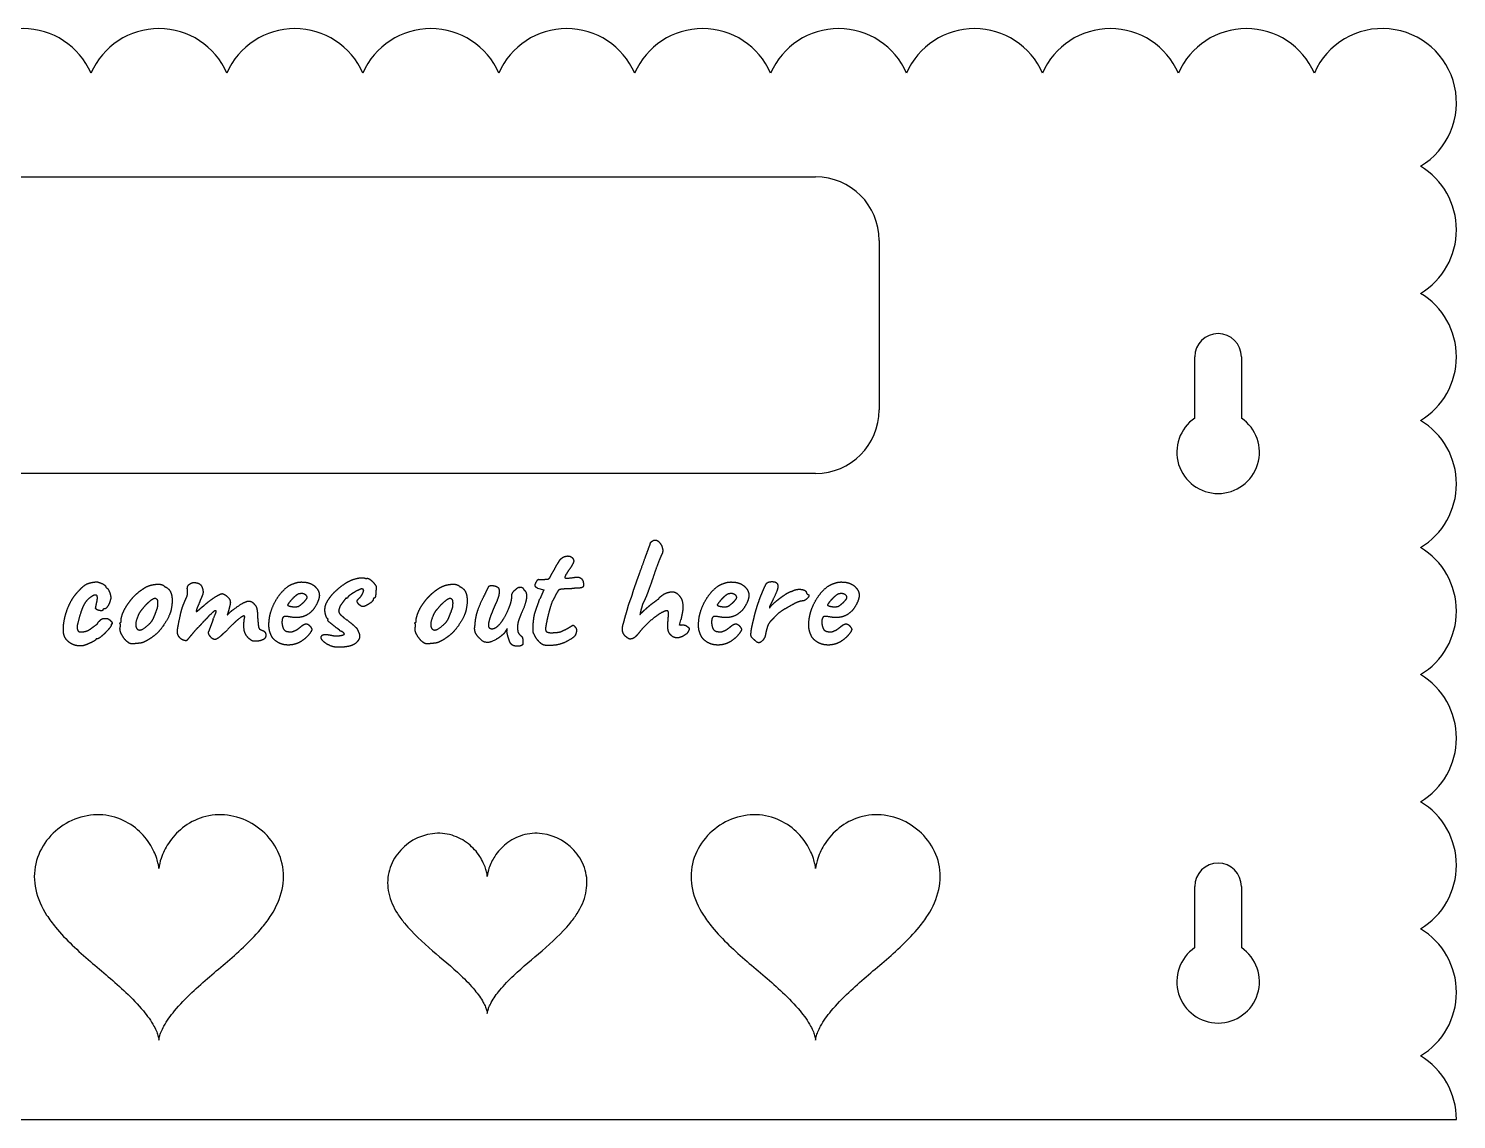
# Model space of a CAD drawing. Header units: millimetres. Extents: x -122 to 122, y 0 to 103.
# Drawn here: x -12.3 to 122.5, y 0 to 103 of the extents above; entities that cross this region are included whole.
import ezdxf

# ---------------------------------------------------------------- set-up
doc = ezdxf.new("R2010")
doc.units = ezdxf.units.MM
doc.layers.add('CUT', color=7, linetype='Continuous')
doc.layers.add('ENGRAVE', color=7, linetype='Continuous')

msp = doc.modelspace()

# ---------------------------------------------------------------- linework, layer by layer
at = {"layer": 'CUT'}
for p, q in [((-62, 89), (62, 89)), ((68, 83), (68, 67)), ((97.8, 66.22), (97.8, 72)), ((102.2, 72), (102.2, 66.22)), ((62, 61), (-62, 61)), ((97.8, 16.22), (97.8, 22)), ((102.2, 22), (102.2, 16.22)), ((-122.5, 0), (122.5, 0))]:
    msp.add_line(p, q, dxfattribs=at)
for centre, radius, start, end in [((-12.83, 96), 7, 23.5565, 156.4435), ((0, 96), 7, 23.5565, 156.4435), ((12.83, 96), 7, 23.5565, 156.4435), ((25.67, 96), 7, 23.5565, 156.4435), ((38.5, 96), 7, 23.5565, 156.4435), ((51.33, 96), 7, 23.5565, 156.4435), ((64.17, 96), 7, 23.5565, 156.4435), ((77, 96), 7, 23.5565, 156.4435), ((89.83, 96), 7, 23.5565, 156.4435), ((102.67, 96), 7, 23.5565, 156.4435), ((115.5, 96), 7, -58.9973, 156.4435), ((62, 83), 6, 0, 90), ((115.5, 84), 7, -58.9973, 58.9973), ((115.5, 72), 7, -58.9973, 58.9973), ((100, 72), 2.2, -360, -180), ((62, 67), 6, -90, 0), ((100, 63), 3.9, 124.34, 415.66), ((115.5, 60), 7, -58.9973, 58.9973), ((115.5, 48), 7, -58.9973, 58.9973), ((115.5, 36), 7, -58.9973, 58.9973), ((115.5, 24), 7, -58.9973, 58.9973), ((100, 22), 2.2, -360, -180), ((115.5, 12), 7, -58.9973, 58.9973), ((100, 13), 3.9, 124.34, 415.66), ((115.5, 0), 7, 0, 58.9973)]:
    msp.add_arc(centre, radius, start, end, dxfattribs=at)
for points, knots in [([(0, 23.68), (0.02, 24.01), (0.1, 24.33), (0.2, 24.64), (0.37, 25.14), (0.6, 25.61), (0.89, 26.05), (1.25, 26.6), (1.7, 27.1), (2.22, 27.52), (2.79, 27.97), (3.45, 28.33), (4.16, 28.53), (4.9, 28.76), (5.7, 28.82), (6.47, 28.72), (8.09, 28.53), (9.61, 27.63), (10.6, 26.33), (11.09, 25.68), (11.45, 24.94), (11.63, 24.14), (11.81, 23.35), (11.81, 22.51), (11.63, 21.72), (11.44, 20.86), (11.07, 20.04), (10.6, 19.3), (10.35, 18.9), (10.07, 18.51), (9.76, 18.15), (8.78, 16.95), (7.63, 15.92), (6.47, 14.92), (5.35, 13.95), (4.2, 13.01), (3.12, 11.99), (2.54, 11.44), (1.98, 10.87), (1.47, 10.25), (1.1, 9.8), (0.75, 9.32), (0.47, 8.81), (0.37, 8.63), (0.28, 8.45), (0.2, 8.26), (0.15, 8.11), (0.1, 7.96), (0.06, 7.84), (0.04, 7.77), (0.02, 7.71), (0.01, 7.59), (0, 7.55), (0, 7.5), (0, 7.5), (0, 7.5), (0, 7.55), (-0.01, 7.59), (-0.02, 7.71), (-0.04, 7.77), (-0.06, 7.84), (-0.1, 7.96), (-0.15, 8.11), (-0.2, 8.26), (-0.28, 8.45), (-0.37, 8.63), (-0.47, 8.81), (-0.75, 9.32), (-1.1, 9.8), (-1.47, 10.25), (-1.98, 10.87), (-2.54, 11.44), (-3.12, 11.99), (-4.2, 13.01), (-5.35, 13.95), (-6.47, 14.92), (-7.63, 15.92), (-8.78, 16.95), (-9.76, 18.15), (-10.07, 18.51), (-10.35, 18.9), (-10.6, 19.3), (-11.07, 20.04), (-11.44, 20.86), (-11.63, 21.72), (-11.81, 22.51), (-11.81, 23.35), (-11.63, 24.14), (-11.45, 24.94), (-11.09, 25.68), (-10.6, 26.33), (-9.61, 27.63), (-8.09, 28.53), (-6.47, 28.72), (-5.7, 28.82), (-4.9, 28.76), (-4.16, 28.53), (-3.45, 28.32), (-2.79, 27.97), (-2.22, 27.52), (-1.7, 27.1), (-1.25, 26.61), (-0.89, 26.05), (-0.73, 25.8), (-0.59, 25.56), (-0.47, 25.3), (-0.37, 25.09), (-0.28, 24.89), (-0.2, 24.64), (-0.15, 24.46), (-0.1, 24.25), (-0.06, 24.12), (-0.04, 24.04), (-0.02, 23.99), (-0.01, 23.79), (0, 23.72), (0, 23.64), (0, 23.68)], [0, 0, 0, 0, 0.98897, 0.98897, 0.98897, 2.5552, 2.5552, 2.5552, 4.544823, 4.544823, 4.544823, 6.745189, 6.745189, 6.745189, 9.072454, 9.072454, 9.072454, 13.970614, 13.970614, 13.970614, 16.40096, 16.40096, 16.40096, 18.843111, 18.843111, 18.843111, 21.476707, 21.476707, 21.476707, 22.906529, 22.906529, 22.906529, 27.524793, 27.524793, 27.524793, 31.964991, 31.964991, 31.964991, 34.369344, 34.369344, 34.369344, 36.126234, 36.126234, 36.126234, 36.740854, 36.740854, 36.740854, 37.177933, 37.177933, 37.177933, 37.439019, 37.439019, 37.439019, 37.525832, 37.525832, 37.525832, 37.612644, 37.612644, 37.612644, 37.873731, 37.873731, 37.873731, 38.310809, 38.310809, 38.310809, 38.925429, 38.925429, 38.925429, 40.682319, 40.682319, 40.682319, 43.086673, 43.086673, 43.086673, 47.52687, 47.52687, 47.52687, 52.145134, 52.145134, 52.145134, 53.574957, 53.574957, 53.574957, 56.208553, 56.208553, 56.208553, 58.650704, 58.650704, 58.650704, 61.081049, 61.081049, 61.081049, 65.979209, 65.979209, 65.979209, 68.306474, 68.306474, 68.306474, 70.50684, 70.50684, 70.50684, 72.496464, 72.496464, 72.496464, 73.349584, 73.349584, 73.349584, 74.062693, 74.062693, 74.062693, 74.601514, 74.601514, 74.601514, 74.937465, 74.937465, 74.937465, 75.051663, 75.051663, 75.051663, 75.051663]), ([(62, 23.68), (62.02, 24.01), (62.1, 24.33), (62.2, 24.64), (62.37, 25.14), (62.6, 25.61), (62.89, 26.05), (63.25, 26.6), (63.7, 27.1), (64.22, 27.52), (64.79, 27.97), (65.45, 28.33), (66.16, 28.53), (66.9, 28.76), (67.7, 28.82), (68.47, 28.72), (70.09, 28.53), (71.61, 27.63), (72.6, 26.33), (73.09, 25.68), (73.45, 24.94), (73.63, 24.14), (73.81, 23.35), (73.81, 22.51), (73.63, 21.72), (73.44, 20.86), (73.07, 20.04), (72.6, 19.3), (72.35, 18.9), (72.07, 18.51), (71.76, 18.15), (70.78, 16.95), (69.63, 15.92), (68.47, 14.92), (67.35, 13.95), (66.2, 13.01), (65.12, 11.99), (64.54, 11.44), (63.98, 10.87), (63.47, 10.25), (63.1, 9.8), (62.75, 9.32), (62.47, 8.81), (62.37, 8.63), (62.28, 8.45), (62.2, 8.26), (62.15, 8.11), (62.1, 7.96), (62.06, 7.84), (62.04, 7.77), (62.02, 7.71), (62.01, 7.59), (62, 7.55), (62, 7.5), (62, 7.5), (62, 7.5), (62, 7.55), (61.99, 7.59), (61.98, 7.71), (61.96, 7.77), (61.94, 7.84), (61.9, 7.96), (61.85, 8.11), (61.8, 8.26), (61.72, 8.45), (61.63, 8.63), (61.53, 8.81), (61.25, 9.32), (60.9, 9.8), (60.53, 10.25), (60.02, 10.87), (59.46, 11.44), (58.88, 11.99), (57.8, 13.01), (56.65, 13.95), (55.53, 14.92), (54.37, 15.92), (53.22, 16.95), (52.24, 18.15), (51.93, 18.51), (51.65, 18.9), (51.4, 19.3), (50.93, 20.04), (50.56, 20.86), (50.37, 21.72), (50.19, 22.51), (50.19, 23.35), (50.37, 24.14), (50.55, 24.94), (50.91, 25.68), (51.4, 26.33), (52.39, 27.63), (53.91, 28.53), (55.53, 28.72), (56.3, 28.82), (57.1, 28.76), (57.84, 28.53), (58.55, 28.32), (59.21, 27.97), (59.78, 27.52), (60.3, 27.1), (60.75, 26.61), (61.11, 26.05), (61.27, 25.8), (61.41, 25.56), (61.53, 25.3), (61.63, 25.09), (61.72, 24.89), (61.8, 24.64), (61.85, 24.46), (61.9, 24.25), (61.94, 24.12), (61.96, 24.04), (61.98, 23.99), (61.99, 23.79), (62, 23.72), (62, 23.64), (62, 23.68)], [0, 0, 0, 0, 0.98897, 0.98897, 0.98897, 2.5552, 2.5552, 2.5552, 4.544823, 4.544823, 4.544823, 6.745189, 6.745189, 6.745189, 9.072454, 9.072454, 9.072454, 13.970614, 13.970614, 13.970614, 16.40096, 16.40096, 16.40096, 18.843111, 18.843111, 18.843111, 21.476707, 21.476707, 21.476707, 22.906529, 22.906529, 22.906529, 27.524793, 27.524793, 27.524793, 31.964991, 31.964991, 31.964991, 34.369344, 34.369344, 34.369344, 36.126234, 36.126234, 36.126234, 36.740854, 36.740854, 36.740854, 37.177933, 37.177933, 37.177933, 37.439019, 37.439019, 37.439019, 37.525832, 37.525832, 37.525832, 37.612644, 37.612644, 37.612644, 37.873731, 37.873731, 37.873731, 38.310809, 38.310809, 38.310809, 38.925429, 38.925429, 38.925429, 40.682319, 40.682319, 40.682319, 43.086673, 43.086673, 43.086673, 47.52687, 47.52687, 47.52687, 52.145134, 52.145134, 52.145134, 53.574957, 53.574957, 53.574957, 56.208553, 56.208553, 56.208553, 58.650704, 58.650704, 58.650704, 61.081049, 61.081049, 61.081049, 65.979209, 65.979209, 65.979209, 68.306474, 68.306474, 68.306474, 70.50684, 70.50684, 70.50684, 72.496464, 72.496464, 72.496464, 73.349584, 73.349584, 73.349584, 74.062693, 74.062693, 74.062693, 74.601514, 74.601514, 74.601514, 74.937465, 74.937465, 74.937465, 75.051663, 75.051663, 75.051663, 75.051663]), ([(31, 22.94), (31.01, 23.2), (31.08, 23.46), (31.16, 23.71), (31.3, 24.11), (31.48, 24.49), (31.71, 24.84), (32, 25.28), (32.36, 25.68), (32.78, 26.01), (33.24, 26.38), (33.76, 26.66), (34.33, 26.83), (34.92, 27.01), (35.56, 27.06), (36.17, 26.98), (37.47, 26.82), (38.69, 26.11), (39.48, 25.06), (39.88, 24.55), (40.16, 23.95), (40.3, 23.31), (40.45, 22.68), (40.44, 22.01), (40.3, 21.37), (40.16, 20.68), (39.86, 20.03), (39.48, 19.44), (39.28, 19.12), (39.05, 18.81), (38.81, 18.52), (38.03, 17.56), (37.1, 16.74), (36.17, 15.93), (35.28, 15.16), (34.36, 14.41), (33.5, 13.6), (33.03, 13.16), (32.58, 12.7), (32.18, 12.2), (31.88, 11.84), (31.6, 11.45), (31.38, 11.05), (31.3, 10.91), (31.23, 10.76), (31.16, 10.6), (31.12, 10.49), (31.08, 10.37), (31.05, 10.27), (31.03, 10.22), (31.01, 10.17), (31.01, 10.07), (31, 10.04), (31, 10), (31, 10), (31, 10), (31, 10.04), (30.99, 10.07), (30.99, 10.17), (30.97, 10.22), (30.95, 10.27), (30.92, 10.37), (30.88, 10.49), (30.84, 10.6), (30.77, 10.76), (30.7, 10.91), (30.62, 11.05), (30.4, 11.45), (30.12, 11.84), (29.82, 12.2), (29.42, 12.7), (28.97, 13.16), (28.5, 13.6), (27.64, 14.41), (26.72, 15.16), (25.83, 15.93), (24.9, 16.74), (23.97, 17.56), (23.19, 18.52), (22.95, 18.81), (22.72, 19.12), (22.52, 19.44), (22.14, 20.03), (21.84, 20.68), (21.7, 21.37), (21.56, 22.01), (21.55, 22.68), (21.7, 23.31), (21.84, 23.95), (22.12, 24.55), (22.52, 25.06), (23.31, 26.11), (24.53, 26.82), (25.83, 26.98), (26.44, 27.06), (27.08, 27.01), (27.67, 26.83), (28.24, 26.66), (28.76, 26.38), (29.22, 26.01), (29.64, 25.68), (30, 25.28), (30.29, 24.84), (30.41, 24.64), (30.53, 24.45), (30.62, 24.24), (30.71, 24.07), (30.78, 23.91), (30.84, 23.71), (30.88, 23.57), (30.92, 23.4), (30.95, 23.3), (30.97, 23.23), (30.99, 23.19), (30.99, 23.03), (31, 22.98), (31, 22.91), (31, 22.94)], [0, 0, 0, 0, 0.791176, 0.791176, 0.791176, 2.04416, 2.04416, 2.04416, 3.635859, 3.635859, 3.635859, 5.396151, 5.396151, 5.396151, 7.257963, 7.257963, 7.257963, 11.176492, 11.176492, 11.176492, 13.120768, 13.120768, 13.120768, 15.074488, 15.074488, 15.074488, 17.181365, 17.181365, 17.181365, 18.325223, 18.325223, 18.325223, 22.019835, 22.019835, 22.019835, 25.571993, 25.571993, 25.571993, 27.495476, 27.495476, 27.495476, 28.900987, 28.900987, 28.900987, 29.392683, 29.392683, 29.392683, 29.742346, 29.742346, 29.742346, 29.951215, 29.951215, 29.951215, 30.020665, 30.020665, 30.020665, 30.090116, 30.090116, 30.090116, 30.298985, 30.298985, 30.298985, 30.648647, 30.648647, 30.648647, 31.140344, 31.140344, 31.140344, 32.545855, 32.545855, 32.545855, 34.469338, 34.469338, 34.469338, 38.021496, 38.021496, 38.021496, 41.716107, 41.716107, 41.716107, 42.859965, 42.859965, 42.859965, 44.966842, 44.966842, 44.966842, 46.920563, 46.920563, 46.920563, 48.864839, 48.864839, 48.864839, 52.783368, 52.783368, 52.783368, 54.64518, 54.64518, 54.64518, 56.405472, 56.405472, 56.405472, 57.997171, 57.997171, 57.997171, 58.679667, 58.679667, 58.679667, 59.250155, 59.250155, 59.250155, 59.681211, 59.681211, 59.681211, 59.949972, 59.949972, 59.949972, 60.041331, 60.041331, 60.041331, 60.041331])]:
    msp.add_open_spline(points, degree=3, knots=knots, dxfattribs=at)
at = {"layer": 'ENGRAVE'}
for p, q in [((-4.94, 50.18), (-5.02, 50.25)), ((34.27, 50.22), (34.03, 50.21)), ((35.75, 50.16), (36.35, 50)), ((36.35, 50), (35.95, 49.13)), ((3.82, 48.78), (3.98, 49.19)), ((5.11, 47.21), (4.69, 46.04)), ((15.95, 47.28), (15.95, 47.21)), ((49.15, 46.67), (49.28, 47.18)), ((49.27, 46.67), (49.15, 46.67)), ((4.91, 45.54), (5.06, 45.41))]:
    msp.add_line(p, q, dxfattribs=at)
for points in [[(46.04, 53.4), (46.21, 53.85), (46.28, 54.05)], [(46.28, 54.05), (46.36, 54.24), (46.39, 54.36)], [(46.39, 54.36), (46.39, 54.48), (46.56, 54.6)], [(46.56, 54.6), (46.73, 54.71), (46.87, 54.71)], [(46.87, 54.71), (47.08, 54.69), (47.27, 54.46)], [(47.27, 54.46), (47.47, 54.23), (47.54, 53.91)], [(37.66, 52.5), (37.73, 52.61), (37.82, 52.76)], [(37.82, 52.76), (37.91, 52.91), (38.05, 53.01)], [(38.05, 53.01), (38.18, 53.13), (38.49, 53.19)], [(38.49, 53.19), (38.8, 53.24), (39.02, 53.04)], [(39.02, 53.04), (39.14, 52.89), (39.16, 52.76)], [(39.16, 52.76), (39.17, 52.62), (39.04, 52.41)], [(45.55, 52.05), (45.88, 52.95), (46.04, 53.4)], [(47.44, 53.28), (47.2, 52.74), (46.96, 52.08)], [(47.54, 53.91), (47.62, 53.58), (47.44, 53.28)], [(36.88, 51.12), (36.94, 51.17), (36.97, 51.27)], [(36.97, 51.27), (37.04, 51.44), (37.1, 51.53)], [(37.1, 51.53), (37.16, 51.62), (37.27, 51.8)], [(37.27, 51.8), (37.37, 51.99), (37.44, 52.13)], [(37.44, 52.13), (37.51, 52.26), (37.66, 52.5)], [(38.47, 51.5), (38.23, 51.17), (38.38, 51.12)], [(38.76, 51.96), (38.6, 51.75), (38.47, 51.5)], [(39.04, 52.41), (38.92, 52.16), (38.76, 51.96)], [(45.14, 50.91), (45.31, 51.36), (45.55, 52.05)], [(46.96, 52.08), (46.73, 51.41), (46.51, 50.75)], [(-7.93, 49.5), (-7.63, 49.86), (-7.33, 50.16)], [(-7.33, 50.16), (-7.03, 50.46), (-6.79, 50.57)], [(-6.79, 50.57), (-6.58, 50.66), (-6.27, 50.71)], [(-6.27, 50.71), (-5.96, 50.76), (-5.84, 50.76)], [(-5.84, 50.76), (-5.6, 50.7), (-5.31, 50.57)], [(-5.31, 50.57), (-5.02, 50.43), (-5.02, 50.25)], [(-4.94, 50.18), (-4.85, 50.18), (-4.74, 49.96)], [(-4.74, 49.96), (-4.63, 49.74), (-4.57, 49.47)], [(-2.05, 49.68), (-1.67, 50), (-1.35, 50.19)], [(-1.35, 50.19), (-1.03, 50.39), (-0.7, 50.46)], [(-0.7, 50.46), (-0.37, 50.54), (-0.02, 50.54)], [(-0.02, 50.54), (0.34, 50.54), (0.56, 50.3)], [(0.56, 50.3), (0.91, 50.15), (1.05, 49.89)], [(1.05, 49.89), (1.19, 49.64), (1.24, 49.23)], [(2.68, 50.12), (2.68, 50.34), (2.82, 50.48)], [(2.71, 49.81), (2.69, 50), (2.68, 50.12)], [(2.82, 50.48), (2.96, 50.61), (3.14, 50.67)], [(3.14, 50.67), (3.32, 50.72), (3.43, 50.69)], [(3.43, 50.69), (3.85, 50.64), (4, 50.39)], [(4, 50.39), (4.15, 50.13), (4.16, 49.89)], [(4.16, 49.89), (4.18, 49.67), (4.1, 49.49)], [(11.68, 49.88), (12.17, 50.42), (12.76, 50.61)], [(12.76, 50.61), (12.97, 50.69), (13.18, 50.73)], [(13.18, 50.73), (13.4, 50.76), (13.76, 50.73)], [(13.76, 50.73), (14.11, 50.69), (14.38, 50.56)], [(14.38, 50.56), (14.65, 50.43), (14.77, 50.28)], [(14.77, 50.28), (15.01, 50.04), (15.08, 49.82)], [(16.54, 49.76), (16.96, 50.16), (17.48, 50.54)], [(17.48, 50.54), (18.01, 50.91), (18.7, 51.09)], [(18.81, 49.97), (18.56, 49.85), (18.29, 49.68)], [(18.7, 51.09), (18.91, 51.14), (19.18, 51.14)], [(19.13, 50.09), (19.06, 50.09), (18.81, 49.97)], [(19.33, 49.95), (19.33, 50.09), (19.13, 50.09)], [(19.18, 51.14), (19.45, 51.14), (19.57, 51.06)], [(19.21, 49.62), (19.33, 49.85), (19.33, 49.95)], [(19.57, 51.06), (19.69, 51.14), (19.87, 51.03)], [(19.87, 51.03), (20.05, 50.91), (20.23, 50.72)], [(20.23, 50.72), (20.41, 50.52), (20.5, 50.33)], [(20.49, 49.89), (20.48, 49.62), (20.45, 49.43)], [(20.5, 50.33), (20.5, 50.15), (20.49, 49.89)], [(25.81, 49.68), (26.18, 50), (26.5, 50.19)], [(26.5, 50.19), (26.83, 50.39), (27.16, 50.46)], [(27.16, 50.46), (27.49, 50.54), (27.84, 50.54)], [(27.84, 50.54), (28.19, 50.54), (28.42, 50.3)], [(28.42, 50.3), (28.76, 50.15), (28.9, 49.89)], [(28.9, 49.89), (29.05, 49.64), (29.09, 49.23)], [(30.49, 49.01), (30.8, 49.62), (30.97, 49.97)], [(30.97, 49.97), (31.13, 50.31), (31.18, 50.37)], [(31.18, 50.37), (31.4, 50.45), (31.73, 50.37)], [(31.73, 50.37), (32.06, 50.28), (32.09, 50.07)], [(32.09, 50.07), (32.18, 49.92), (32.09, 49.51)], [(33.42, 49.77), (33.55, 49.97), (33.73, 50.07)], [(33.73, 50.07), (33.79, 50.15), (33.89, 50.22)], [(33.89, 50.22), (34, 50.28), (34.03, 50.21)], [(34.27, 50.22), (34.33, 50.24), (34.4, 50.1)], [(34.4, 50.1), (34.48, 49.97), (34.55, 49.91)], [(34.55, 49.91), (34.72, 49.77), (34.7, 49.32)], [(35.51, 50.43), (35.51, 50.55), (35.65, 50.78)], [(35.58, 50.28), (35.51, 50.37), (35.51, 50.43)], [(35.75, 50.16), (35.65, 50.19), (35.58, 50.28)], [(35.65, 50.78), (35.78, 51), (35.84, 51)], [(35.84, 51), (35.92, 50.99), (36.12, 50.99)], [(36.12, 50.99), (36.32, 50.99), (36.52, 51)], [(36.52, 51), (36.71, 51.02), (36.76, 51.03)], [(36.76, 51.03), (36.82, 51.06), (36.88, 51.12)], [(37.71, 49.95), (37.66, 49.88), (37.6, 49.76)], [(37.88, 50.04), (37.76, 50.01), (37.71, 49.95)], [(38.06, 50.07), (38, 50.07), (37.88, 50.04)], [(38.32, 50.09), (38.12, 50.07), (38.06, 50.07)], [(38.69, 50.1), (38.44, 50.09), (38.32, 50.09)], [(38.38, 51.12), (38.53, 51.08), (39.22, 51.18)], [(39.31, 50.16), (38.95, 50.1), (38.69, 50.1)], [(39.22, 51.18), (39.65, 51.26), (39.85, 51.09)], [(40, 50.24), (39.88, 50.16), (39.31, 50.16)], [(39.85, 51.09), (40.04, 50.93), (40.07, 50.67)], [(40.07, 50.67), (40.12, 50.31), (40, 50.24)], [(44.65, 49.4), (44.75, 49.77), (44.86, 50.12)], [(44.86, 50.12), (44.98, 50.46), (45.14, 50.91)], [(46.51, 50.75), (46.28, 50.09), (46.06, 49.53)], [(52.24, 49.88), (52.73, 50.42), (53.32, 50.61)], [(53.32, 50.61), (53.53, 50.69), (53.74, 50.73)], [(53.74, 50.73), (53.96, 50.76), (54.32, 50.73)], [(54.32, 50.73), (54.67, 50.69), (54.94, 50.56)], [(54.94, 50.56), (55.21, 50.43), (55.33, 50.28)], [(55.33, 50.28), (55.57, 50.04), (55.64, 49.82)], [(56.66, 48.98), (56.84, 49.49), (57.04, 49.95)], [(57.04, 49.95), (57.23, 50.4), (57.38, 50.63)], [(57.38, 50.63), (57.55, 50.78), (57.87, 50.78)], [(57.87, 50.78), (58.19, 50.78), (58.31, 50.66)], [(58.42, 50.19), (58.36, 49.85), (58, 49.14)], [(58.31, 50.66), (58.48, 50.52), (58.42, 50.19)], [(59.64, 49.84), (59.8, 49.89), (59.86, 49.92)], [(59.86, 49.92), (60.2, 50.09), (60.61, 50.05)], [(60.61, 50.05), (61.03, 50.01), (61.12, 49.79)], [(62.65, 49.88), (63.14, 50.42), (63.73, 50.61)], [(63.73, 50.61), (63.94, 50.69), (64.15, 50.73)], [(64.15, 50.73), (64.37, 50.76), (64.73, 50.73)], [(64.73, 50.73), (65.08, 50.69), (65.35, 50.56)], [(65.35, 50.56), (65.62, 50.43), (65.74, 50.28)], [(65.74, 50.28), (65.98, 50.04), (66.05, 49.82)], [(-8.54, 48.44), (-8.27, 49.07), (-7.93, 49.5)], [(-6.83, 48.97), (-7.07, 48.69), (-7.26, 48.2)], [(-6.22, 49.46), (-6.59, 49.25), (-6.83, 48.97)], [(-5.84, 49.44), (-5.92, 49.58), (-6.22, 49.46)], [(-5.98, 48.27), (-5.98, 48.35), (-5.86, 48.87)], [(-5.86, 48.87), (-5.77, 49.29), (-5.84, 49.44)], [(-4.6, 49.02), (-4.66, 48.74), (-4.83, 48.47)], [(-4.57, 49.47), (-4.51, 49.19), (-4.6, 49.02)], [(-3.11, 48.39), (-3.02, 48.54), (-2.84, 48.79)], [(-2.84, 48.79), (-2.66, 49.04), (-2.45, 49.29)], [(-2.45, 49.29), (-2.23, 49.53), (-2.05, 49.68)], [(-0.82, 48.96), (-1.27, 48.59), (-1.65, 48.1)], [(-0.47, 49.17), (-0.61, 49.11), (-0.82, 48.96)], [(-0.2, 49.11), (-0.34, 49.22), (-0.47, 49.17)], [(-0.1, 48.88), (-0.11, 49.08), (-0.2, 49.11)], [(-0.11, 48.47), (-0.08, 48.68), (-0.1, 48.88)], [(1.24, 49.23), (1.28, 48.78), (1.15, 48.13)], [(2.2, 48.31), (2.27, 48.51), (2.38, 48.76)], [(2.38, 48.76), (2.48, 49.01), (2.65, 49.41)], [(2.65, 49.41), (2.72, 49.62), (2.71, 49.81)], [(3.82, 48.78), (3.58, 48.27), (3.55, 48.15)], [(3.94, 48.27), (4.12, 48.42), (4.27, 48.54)], [(4.1, 49.49), (4.03, 49.31), (3.98, 49.19)], [(4.27, 48.54), (4.66, 48.89), (5.15, 49.23)], [(5.15, 49.23), (5.65, 49.56), (5.95, 49.65)], [(5.95, 49.65), (6.2, 49.61), (6.42, 49.4)], [(6.42, 49.4), (6.64, 49.19), (6.7, 49.04)], [(6.72, 48.63), (6.67, 48.45), (6.64, 48.3)], [(6.7, 49.04), (6.77, 48.81), (6.72, 48.63)], [(7.07, 48.17), (7.82, 48.74), (8.26, 48.9)], [(8.26, 48.9), (8.71, 49.05), (9.02, 48.63)], [(9.02, 48.63), (9.2, 48.47), (9.25, 48.18)], [(10.42, 47.24), (10.51, 47.93), (10.84, 48.63)], [(10.84, 48.63), (11.18, 49.34), (11.68, 49.88)], [(12.4, 48.93), (12.2, 48.69), (12.14, 48.57)], [(12.14, 48.57), (12.22, 48.47), (12.57, 48.42)], [(12.82, 49.37), (12.59, 49.16), (12.4, 48.93)], [(13.21, 49.62), (13.06, 49.58), (12.82, 49.37)], [(13.15, 48.44), (13.25, 48.48), (13.45, 48.65)], [(13.77, 49.58), (13.55, 49.7), (13.21, 49.62)], [(13.45, 48.65), (13.66, 48.81), (13.82, 49)], [(13.99, 49.29), (13.99, 49.46), (13.77, 49.58)], [(13.82, 49), (13.99, 49.19), (13.99, 49.29)], [(15.14, 49.38), (15.07, 48.9), (14.71, 48.35)], [(15.08, 49.82), (15.16, 49.59), (15.14, 49.38)], [(15.67, 48.11), (15.67, 48.56), (15.94, 48.99)], [(15.94, 48.99), (16.22, 49.43), (16.54, 49.76)], [(17.32, 48.78), (17.17, 48.57), (17.08, 48.45)], [(17.59, 49.14), (17.47, 48.99), (17.32, 48.78)], [(17.71, 49.2), (17.71, 49.28), (17.59, 49.14)], [(17.79, 49.23), (17.77, 49.2), (17.71, 49.2)], [(17.87, 49.37), (17.81, 49.26), (17.79, 49.23)], [(18.29, 49.68), (18.02, 49.5), (17.87, 49.37)], [(18.71, 48.93), (18.71, 48.99), (18.76, 49.05)], [(18.75, 48.81), (18.71, 48.87), (18.71, 48.93)], [(18.79, 48.74), (18.79, 48.74), (18.75, 48.81)], [(18.76, 49.05), (18.8, 49.1), (18.8, 49.1)], [(18.92, 48.59), (18.85, 48.65), (18.79, 48.74)], [(18.8, 49.1), (19.1, 49.38), (19.21, 49.62)], [(19.09, 48.47), (19, 48.53), (18.92, 48.59)], [(20.02, 48.8), (19.73, 48.6), (19.48, 48.48)], [(20.24, 49.14), (20.24, 48.99), (20.02, 48.8)], [(20.28, 49.23), (20.24, 49.22), (20.24, 49.14)], [(20.32, 49.23), (20.32, 49.23), (20.28, 49.23)], [(20.45, 49.43), (20.42, 49.23), (20.32, 49.23)], [(24.74, 48.39), (24.83, 48.54), (25.01, 48.79)], [(25.01, 48.79), (25.19, 49.04), (25.41, 49.29)], [(25.41, 49.29), (25.63, 49.53), (25.81, 49.68)], [(27.04, 48.96), (26.59, 48.59), (26.2, 48.1)], [(27.38, 49.17), (27.25, 49.11), (27.04, 48.96)], [(27.65, 49.11), (27.52, 49.22), (27.38, 49.17)], [(27.76, 48.88), (27.74, 49.08), (27.65, 49.11)], [(27.75, 48.47), (27.77, 48.68), (27.76, 48.88)], [(29.09, 49.23), (29.14, 48.78), (29, 48.13)], [(29.99, 47.67), (30.11, 48.17), (30.49, 49.01)], [(31.73, 48.57), (31.52, 48.06), (31.33, 47.58)], [(32.09, 49.51), (32, 49.1), (31.73, 48.57)], [(33.07, 48.35), (33.19, 48.65), (33.25, 48.88)], [(33.25, 48.88), (33.31, 49.11), (33.32, 49.4)], [(33.32, 49.4), (33.29, 49.58), (33.42, 49.77)], [(34.7, 49.32), (34.69, 48.87), (34.34, 48.06)], [(35.69, 48.39), (35.84, 48.8), (35.95, 49.13)], [(37.12, 48.89), (36.91, 48.26), (36.76, 47.68)], [(37.42, 49.44), (37.3, 49.19), (37.12, 48.89)], [(37.6, 49.76), (37.54, 49.7), (37.42, 49.44)], [(44.23, 48.14), (44.26, 48.32), (44.34, 48.57)], [(44.34, 48.57), (44.42, 48.81), (44.51, 49.05)], [(44.51, 49.05), (44.6, 49.28), (44.65, 49.4)], [(45.65, 48.65), (45.64, 48.56), (45.59, 48.39)], [(45.7, 48.75), (45.65, 48.65), (45.65, 48.65)], [(45.82, 48.98), (45.76, 48.86), (45.7, 48.75)], [(45.96, 49.28), (45.88, 49.1), (45.82, 48.98)], [(46.06, 49.53), (46.04, 49.46), (45.96, 49.28)], [(45.97, 48.21), (46.21, 48.42), (46.39, 48.57)], [(46.39, 48.57), (46.57, 48.72), (46.75, 48.84)], [(46.75, 48.84), (46.91, 48.96), (47.05, 49.07)], [(47.05, 49.07), (47.2, 49.17), (47.2, 49.17)], [(47.2, 49.17), (47.23, 49.22), (47.26, 49.28)], [(47.26, 49.28), (47.3, 49.34), (47.35, 49.35)], [(47.35, 49.35), (47.38, 49.38), (47.45, 49.44)], [(47.45, 49.44), (47.53, 49.49), (47.6, 49.55)], [(47.6, 49.55), (48.02, 49.82), (48.52, 49.82)], [(48.52, 49.82), (48.7, 49.82), (48.89, 49.68)], [(48.89, 49.68), (49.09, 49.53), (49.25, 49.28)], [(49.25, 49.28), (49.51, 48.92), (49.45, 48.12)], [(50.98, 47.24), (51.07, 47.93), (51.4, 48.63)], [(51.4, 48.63), (51.74, 49.34), (52.24, 49.88)], [(52.96, 48.93), (52.76, 48.69), (52.7, 48.57)], [(52.7, 48.57), (52.78, 48.47), (53.13, 48.42)], [(53.38, 49.37), (53.15, 49.16), (52.96, 48.93)], [(53.77, 49.62), (53.62, 49.58), (53.38, 49.37)], [(53.71, 48.44), (53.81, 48.48), (54.01, 48.65)], [(54.33, 49.58), (54.11, 49.7), (53.77, 49.62)], [(54.01, 48.65), (54.22, 48.81), (54.38, 49)], [(54.55, 49.29), (54.55, 49.46), (54.33, 49.58)], [(54.38, 49), (54.55, 49.19), (54.55, 49.29)], [(55.7, 49.38), (55.63, 48.9), (55.27, 48.35)], [(55.64, 49.82), (55.72, 49.59), (55.7, 49.38)], [(56.35, 48.03), (56.48, 48.47), (56.66, 48.98)], [(57.81, 48.76), (57.7, 48.56), (57.65, 48.43)], [(57.68, 48.32), (57.77, 48.48), (58.01, 48.7)], [(58, 49.14), (57.92, 48.96), (57.81, 48.76)], [(58.01, 48.7), (58.25, 48.92), (58.52, 49.13)], [(58.52, 49.13), (58.79, 49.34), (59.03, 49.5)], [(60.02, 48.72), (59.45, 48.39), (58.99, 48.14)], [(59.03, 49.5), (59.27, 49.67), (59.36, 49.71)], [(59.36, 49.71), (59.48, 49.79), (59.64, 49.84)], [(60.38, 48.87), (60.23, 48.81), (60.02, 48.72)], [(60.73, 48.95), (60.53, 48.93), (60.38, 48.87)], [(61.17, 49.16), (60.97, 48.96), (60.73, 48.95)], [(61.12, 49.79), (61.13, 49.67), (61.21, 49.61)], [(61.37, 49.46), (61.37, 49.35), (61.17, 49.16)], [(61.21, 49.61), (61.3, 49.55), (61.3, 49.55)], [(61.3, 49.55), (61.36, 49.55), (61.36, 49.5)], [(61.36, 49.5), (61.37, 49.46), (61.37, 49.46)], [(61.39, 47.24), (61.48, 47.93), (61.81, 48.63)], [(61.81, 48.63), (62.15, 49.34), (62.65, 49.88)], [(63.37, 48.93), (63.17, 48.69), (63.11, 48.57)], [(63.11, 48.57), (63.19, 48.47), (63.54, 48.42)], [(63.79, 49.37), (63.56, 49.16), (63.37, 48.93)], [(64.18, 49.62), (64.03, 49.58), (63.79, 49.37)], [(64.12, 48.44), (64.22, 48.48), (64.42, 48.65)], [(64.74, 49.58), (64.52, 49.7), (64.18, 49.62)], [(64.42, 48.65), (64.63, 48.81), (64.79, 49)], [(64.96, 49.29), (64.96, 49.46), (64.74, 49.58)], [(64.79, 49), (64.96, 49.19), (64.96, 49.29)], [(66.11, 49.38), (66.04, 48.9), (65.68, 48.35)], [(66.05, 49.82), (66.13, 49.59), (66.11, 49.38)], [(-9.01, 46.11), (-9.05, 46.56), (-8.93, 47.19)], [(-8.93, 47.19), (-8.8, 47.81), (-8.54, 48.44)], [(-7.26, 48.2), (-7.45, 47.7), (-7.67, 46.82)], [(-5.77, 48.09), (-5.93, 48.15), (-5.98, 48.27)], [(-5.45, 48.03), (-5.6, 48.03), (-5.77, 48.09)], [(-5.56, 47.1), (-5.44, 47.28), (-5.25, 47.29)], [(-5.29, 48.11), (-5.29, 48.03), (-5.45, 48.03)], [(-5.24, 48.19), (-5.29, 48.18), (-5.29, 48.11)], [(-5.25, 47.29), (-5.06, 47.3), (-4.88, 47.3)], [(-5.12, 48.2), (-5.18, 48.2), (-5.24, 48.19)], [(-4.83, 48.47), (-5, 48.2), (-5.12, 48.2)], [(-4.88, 47.3), (-4.76, 47.27), (-4.63, 47.15)], [(-3.56, 47.12), (-3.59, 47.24), (-3.47, 47.64)], [(-3.47, 47.64), (-3.34, 48.03), (-3.11, 48.39)], [(-1.65, 48.1), (-2.03, 47.61), (-2.18, 46.91)], [(-0.97, 46.73), (-0.64, 47.01), (-0.5, 47.36)], [(-0.5, 47.36), (-0.35, 47.7), (-0.19, 48.17)], [(-0.19, 48.17), (-0.13, 48.26), (-0.11, 48.47)], [(1.15, 48.13), (1.01, 47.48), (0.41, 46.62)], [(1.78, 46.39), (1.85, 46.83), (2.06, 47.81)], [(2.06, 47.81), (2.14, 48.11), (2.2, 48.31)], [(3.55, 48.15), (3.52, 48.03), (3.52, 47.97)], [(3.52, 47.97), (3.53, 47.93), (3.65, 48.02)], [(3.65, 48.02), (3.77, 48.11), (3.94, 48.27)], [(4.51, 47.31), (4.42, 47.22), (4.19, 46.98)], [(4.69, 47.52), (4.6, 47.4), (4.51, 47.31)], [(4.85, 47.64), (4.79, 47.64), (4.69, 47.52)], [(5.08, 47.88), (4.91, 47.73), (4.85, 47.64)], [(5.33, 48.03), (5.24, 48.02), (5.08, 47.88)], [(5.11, 47.21), (5.36, 47.78), (5.4, 47.92)], [(5.4, 47.92), (5.44, 48.06), (5.33, 48.03)], [(7.47, 47.2), (7.03, 46.85), (6.28, 46.05)], [(6.44, 47.63), (6.44, 47.63), (6.64, 47.82)], [(6.49, 47.77), (6.44, 47.63), (6.44, 47.63)], [(6.58, 48.08), (6.53, 47.91), (6.49, 47.77)], [(6.64, 48.3), (6.62, 48.24), (6.58, 48.08)], [(6.64, 47.82), (6.83, 48.02), (7.07, 48.17)], [(8.03, 47.54), (7.91, 47.55), (7.47, 47.2)], [(8.02, 46.7), (8.03, 47.15), (8.08, 47.34)], [(8.08, 47.34), (8.14, 47.52), (8.03, 47.54)], [(9.25, 48.18), (9.31, 47.9), (9.31, 47.42)], [(9.31, 47.42), (9.34, 47.12), (9.37, 46.77)], [(10.46, 46.08), (10.33, 46.5), (10.42, 47.24)], [(11.71, 47.4), (11.6, 47.25), (11.62, 46.82)], [(12.19, 47.48), (11.83, 47.55), (11.71, 47.4)], [(13.13, 47.39), (12.79, 47.36), (12.19, 47.48)], [(12.57, 48.42), (12.92, 48.38), (13.15, 48.44)], [(13.73, 47.52), (13.48, 47.42), (13.13, 47.39)], [(14.71, 48.35), (14.36, 47.79), (13.73, 47.52)], [(15.76, 47.58), (15.67, 47.87), (15.67, 48.11)], [(15.95, 47.28), (15.85, 47.28), (15.76, 47.58)], [(16.16, 46.89), (15.89, 47.1), (15.95, 47.21)], [(17.01, 48.21), (16.96, 48.09), (16.97, 47.97)], [(16.97, 47.97), (16.99, 47.82), (17.12, 47.69)], [(17.08, 48.45), (17.06, 48.32), (17.01, 48.21)], [(17.12, 47.69), (17.26, 47.55), (17.51, 47.34)], [(17.51, 47.34), (18.04, 46.95), (18.3, 46.73)], [(19.48, 48.48), (19.22, 48.36), (19.09, 48.47)], [(24.29, 47.12), (24.26, 47.24), (24.39, 47.64)], [(24.39, 47.64), (24.52, 48.03), (24.74, 48.39)], [(26.2, 48.1), (25.82, 47.61), (25.67, 46.91)], [(26.89, 46.73), (27.22, 47.01), (27.36, 47.36)], [(27.36, 47.36), (27.5, 47.7), (27.67, 48.17)], [(27.67, 48.17), (27.73, 48.26), (27.75, 48.47)], [(29, 48.13), (28.87, 47.48), (28.27, 46.62)], [(29.84, 46.64), (29.87, 47.16), (29.99, 47.67)], [(31.33, 47.58), (31.15, 47.1), (31.11, 46.77)], [(32.3, 46.92), (32.66, 47.37), (33.07, 48.35)], [(34.34, 48.06), (34.06, 47.45), (33.96, 47.13)], [(35.36, 47.04), (35.41, 47.48), (35.47, 47.73)], [(35.47, 47.73), (35.54, 47.97), (35.69, 48.39)], [(36.76, 47.68), (36.62, 47.1), (36.52, 46.53)], [(43.79, 46.62), (43.87, 46.86), (43.97, 47.27)], [(43.97, 47.27), (44.08, 47.67), (44.23, 48.14)], [(45.46, 47.91), (45.43, 47.79), (45.41, 47.67)], [(45.41, 47.67), (45.49, 47.76), (45.62, 47.89)], [(45.5, 48.11), (45.49, 48.03), (45.46, 47.91)], [(45.59, 48.39), (45.55, 48.23), (45.5, 48.11)], [(45.62, 47.89), (45.76, 48.02), (45.97, 48.21)], [(47.26, 47.73), (46.79, 47.43), (46.28, 46.98)], [(47.96, 48.03), (47.74, 48.03), (47.26, 47.73)], [(48.11, 47.74), (48.13, 48.03), (47.96, 48.03)], [(48.04, 46.79), (48.1, 47.45), (48.11, 47.74)], [(49.38, 47.67), (49.31, 47.34), (49.28, 47.18)], [(49.45, 48.12), (49.45, 48), (49.38, 47.67)], [(51.02, 46.08), (50.89, 46.5), (50.98, 47.24)], [(52.27, 47.4), (52.16, 47.25), (52.18, 46.82)], [(52.75, 47.48), (52.39, 47.55), (52.27, 47.4)], [(53.69, 47.39), (53.35, 47.36), (52.75, 47.48)], [(53.13, 48.42), (53.48, 48.38), (53.71, 48.44)], [(54.29, 47.52), (54.04, 47.42), (53.69, 47.39)], [(55.27, 48.35), (54.92, 47.79), (54.29, 47.52)], [(56.02, 46.68), (56.09, 47), (56.2, 47.42)], [(56.2, 47.42), (56.23, 47.6), (56.35, 48.03)], [(57.65, 48.43), (57.61, 48.3), (57.68, 48.32)], [(58.06, 47.36), (57.95, 47.24), (57.83, 47.13)], [(58.99, 48.14), (58.54, 47.88), (58.06, 47.36)], [(61.43, 46.08), (61.3, 46.5), (61.39, 47.24)], [(62.68, 47.4), (62.57, 47.25), (62.59, 46.82)], [(63.16, 47.48), (62.8, 47.55), (62.68, 47.4)], [(64.1, 47.39), (63.76, 47.36), (63.16, 47.48)], [(63.54, 48.42), (63.89, 48.38), (64.12, 48.44)], [(64.7, 47.52), (64.45, 47.42), (64.1, 47.39)], [(65.68, 48.35), (65.33, 47.79), (64.7, 47.52)], [(-8.73, 45.3), (-9.01, 45.63), (-9.01, 46.11)], [(-7.67, 46.82), (-7.76, 46.47), (-7.7, 46.28)], [(-7.7, 46.28), (-7.63, 46.08), (-7.58, 46.07)], [(-7.58, 46.07), (-7.37, 46.01), (-7.13, 46.05)], [(-7.13, 46.05), (-6.88, 46.08), (-6.71, 46.17)], [(-6.71, 46.17), (-6.47, 46.29), (-6.29, 46.44)], [(-6.29, 46.44), (-6.1, 46.58), (-5.87, 46.74)], [(-5.87, 46.74), (-5.8, 46.79), (-5.74, 46.92)], [(-5.74, 46.92), (-5.68, 47.04), (-5.56, 47.1)], [(-5.05, 45.96), (-5.29, 45.72), (-5.51, 45.55)], [(-4.65, 46.41), (-4.81, 46.2), (-5.05, 45.96)], [(-4.52, 46.68), (-4.49, 46.62), (-4.65, 46.41)], [(-4.63, 47.15), (-4.49, 47.03), (-4.43, 46.92)], [(-4.45, 46.76), (-4.51, 46.76), (-4.52, 46.72)], [(-4.52, 46.72), (-4.52, 46.68), (-4.52, 46.68)], [(-4.43, 46.92), (-4.36, 46.8), (-4.45, 46.76)], [(-3.64, 46.77), (-3.71, 46.85), (-3.68, 46.87)], [(-3.68, 46.87), (-3.65, 46.89), (-3.62, 46.95)], [(-3.54, 45.83), (-3.71, 46.17), (-3.67, 46.43)], [(-3.67, 46.43), (-3.62, 46.55), (-3.63, 46.66)], [(-3.63, 46.66), (-3.64, 46.77), (-3.64, 46.77)], [(-3.62, 46.95), (-3.53, 46.95), (-3.56, 47.12)], [(-2.18, 46.91), (-2.24, 46.35), (-1.93, 46.23)], [(-1.93, 46.23), (-1.61, 46.11), (-0.97, 46.73)], [(0.41, 46.62), (0.04, 46.08), (-0.32, 45.78)], [(1.79, 45.78), (1.7, 45.95), (1.78, 46.39)], [(3.26, 45.98), (3.01, 45.68), (2.81, 45.44)], [(3.71, 46.46), (3.52, 46.28), (3.26, 45.98)], [(4.19, 46.98), (3.97, 46.73), (3.71, 46.46)], [(4.73, 45.78), (4.66, 45.93), (4.69, 46.04)], [(6.28, 46.05), (6.1, 45.9), (5.88, 45.69)], [(8.17, 45.84), (8, 46.17), (8.02, 46.7)], [(8.57, 45.35), (8.35, 45.51), (8.17, 45.84)], [(9.37, 46.77), (9.41, 46.41), (9.47, 46.34)], [(9.47, 46.34), (9.52, 46.28), (9.64, 46.23)], [(9.64, 46.23), (9.76, 46.17), (9.86, 46.14)], [(9.86, 46.14), (10.07, 46.04), (10.09, 45.76)], [(10.75, 45.45), (10.6, 45.65), (10.46, 46.08)], [(11.62, 46.82), (11.65, 46.55), (11.74, 46.35)], [(11.74, 46.35), (11.84, 46.14), (12.11, 46.07)], [(12.11, 46.07), (12.46, 46.01), (12.61, 46.06)], [(12.61, 46.06), (12.76, 46.11), (12.98, 46.22)], [(12.98, 46.22), (13.15, 46.32), (13.33, 46.47)], [(13.33, 46.47), (13.51, 46.62), (13.63, 46.7)], [(13.63, 46.7), (13.75, 46.79), (13.93, 46.79)], [(13.93, 46.79), (14.09, 46.77), (14.24, 46.61)], [(14.44, 46.29), (14.44, 46.1), (14.11, 45.72)], [(14.24, 46.61), (14.39, 46.44), (14.44, 46.29)], [(16.76, 46.41), (16.43, 46.68), (16.16, 46.89)], [(16.99, 46.25), (16.9, 46.32), (16.76, 46.41)], [(17.12, 46.1), (17.09, 46.17), (16.99, 46.25)], [(17.39, 45.98), (17.27, 46.1), (17.12, 46.1)], [(17.5, 45.87), (17.47, 45.92), (17.39, 45.98)], [(17.45, 45.78), (17.53, 45.81), (17.5, 45.87)], [(18.3, 46.73), (18.56, 46.5), (18.67, 46.37)], [(18.67, 46.37), (18.77, 46.23), (18.8, 46.1)], [(18.8, 46.1), (19.06, 45.63), (18.86, 45.3)], [(24.22, 46.77), (24.14, 46.85), (24.17, 46.87)], [(24.17, 46.87), (24.2, 46.89), (24.23, 46.95)], [(24.31, 45.83), (24.14, 46.17), (24.19, 46.43)], [(24.19, 46.43), (24.23, 46.55), (24.22, 46.66)], [(24.22, 46.66), (24.22, 46.77), (24.22, 46.77)], [(24.23, 46.95), (24.32, 46.95), (24.29, 47.12)], [(25.67, 46.91), (25.61, 46.35), (25.93, 46.23)], [(25.93, 46.23), (26.24, 46.11), (26.89, 46.73)], [(28.27, 46.62), (27.89, 46.08), (27.53, 45.78)], [(29.9, 45.92), (29.75, 46.22), (29.84, 46.64)], [(30.29, 45.42), (30.05, 45.62), (29.9, 45.92)], [(31.11, 46.77), (31.07, 46.44), (31.28, 46.37)], [(31.28, 46.37), (31.42, 46.29), (31.68, 46.38)], [(31.68, 46.38), (31.94, 46.47), (32.3, 46.92)], [(32.53, 45.84), (32.47, 45.78), (32.26, 45.61)], [(32.71, 46.08), (32.62, 45.92), (32.53, 45.84)], [(32.86, 46.35), (32.81, 46.25), (32.71, 46.08)], [(32.86, 46.11), (32.87, 46.26), (32.86, 46.35)], [(32.89, 45.84), (32.86, 45.96), (32.86, 46.11)], [(33.07, 45.24), (32.98, 45.5), (32.89, 45.84)], [(33.96, 47.13), (33.86, 46.82), (33.85, 46.52)], [(33.85, 46.52), (33.85, 46.25), (33.89, 46.06)], [(33.89, 46.06), (33.94, 45.87), (34.16, 45.68)], [(35.32, 46.26), (35.32, 46.61), (35.36, 47.04)], [(35.39, 45.86), (35.33, 45.9), (35.32, 46.26)], [(35.43, 45.81), (35.39, 45.86), (35.39, 45.86)], [(36.52, 46.53), (36.47, 46.25), (36.54, 46.12)], [(36.54, 46.12), (36.61, 45.99), (36.92, 45.96)], [(36.92, 45.96), (37.09, 45.95), (37.4, 45.97)], [(37.4, 45.97), (37.72, 45.99), (37.93, 46.05)], [(37.93, 46.05), (38.09, 46.13), (38.27, 46.21)], [(38.27, 46.21), (38.45, 46.29), (38.6, 46.38)], [(38.6, 46.38), (38.74, 46.46), (38.87, 46.54)], [(38.87, 46.54), (39.01, 46.62), (39.01, 46.62)], [(39.01, 46.62), (39.08, 46.74), (39.22, 46.59)], [(39.22, 46.59), (39.37, 46.43), (39.43, 46.25)], [(39.43, 46.25), (39.43, 46.07), (39.35, 45.82)], [(43.78, 46.08), (43.75, 46.28), (43.79, 46.62)], [(44.03, 45.62), (43.81, 45.87), (43.78, 46.08)], [(45.4, 46.04), (45.22, 45.81), (45.01, 45.6)], [(46.28, 46.98), (45.77, 46.52), (45.4, 46.04)], [(48.12, 46.05), (48.02, 46.32), (48.04, 46.79)], [(48.5, 45.59), (48.22, 45.78), (48.12, 46.05)], [(49.27, 46.67), (49.43, 46.73), (49.59, 46.68)], [(49.59, 46.68), (49.75, 46.64), (49.75, 46.64)], [(49.99, 46.1), (49.87, 45.87), (49.72, 45.78)], [(49.75, 46.64), (49.82, 46.59), (49.89, 46.53)], [(49.89, 46.53), (49.96, 46.47), (50.02, 46.44)], [(50.02, 46.44), (50.11, 46.32), (49.99, 46.1)], [(51.31, 45.45), (51.16, 45.65), (51.02, 46.08)], [(52.18, 46.82), (52.21, 46.55), (52.3, 46.35)], [(52.3, 46.35), (52.4, 46.14), (52.67, 46.07)], [(52.67, 46.07), (53.02, 46.01), (53.17, 46.06)], [(53.17, 46.06), (53.32, 46.11), (53.54, 46.22)], [(53.54, 46.22), (53.71, 46.32), (53.89, 46.47)], [(53.89, 46.47), (54.07, 46.62), (54.19, 46.7)], [(54.19, 46.7), (54.31, 46.79), (54.49, 46.79)], [(54.49, 46.79), (54.65, 46.77), (54.8, 46.61)], [(55, 46.29), (55, 46.1), (54.67, 45.72)], [(54.8, 46.61), (54.95, 46.44), (55, 46.29)], [(56.01, 45.47), (55.85, 45.63), (55.9, 45.93)], [(55.9, 45.93), (55.94, 46.35), (56.02, 46.68)], [(57.31, 46.02), (57.26, 45.78), (57.26, 45.74)], [(57.44, 46.5), (57.37, 46.25), (57.31, 46.02)], [(57.59, 46.83), (57.52, 46.76), (57.44, 46.5)], [(57.83, 47.13), (57.71, 47.03), (57.59, 46.83)], [(61.72, 45.45), (61.57, 45.65), (61.43, 46.08)], [(62.59, 46.82), (62.62, 46.55), (62.71, 46.35)], [(62.71, 46.35), (62.81, 46.14), (63.08, 46.07)], [(63.08, 46.07), (63.43, 46.01), (63.58, 46.06)], [(63.58, 46.06), (63.73, 46.11), (63.95, 46.22)], [(63.95, 46.22), (64.12, 46.32), (64.3, 46.47)], [(64.3, 46.47), (64.48, 46.62), (64.6, 46.7)], [(64.6, 46.7), (64.72, 46.79), (64.9, 46.79)], [(64.9, 46.79), (65.06, 46.77), (65.21, 46.61)], [(65.41, 46.29), (65.41, 46.1), (65.08, 45.72)], [(65.21, 46.61), (65.36, 46.44), (65.41, 46.29)], [(-8.03, 44.81), (-8.45, 44.96), (-8.73, 45.3)], [(-7.16, 44.73), (-7.6, 44.66), (-8.03, 44.81)], [(-6.68, 44.9), (-6.95, 44.78), (-7.16, 44.73)], [(-6.18, 45.14), (-6.4, 45.02), (-6.68, 44.9)], [(-5.96, 45.29), (-5.96, 45.26), (-6.18, 45.14)], [(-5.81, 45.38), (-5.96, 45.38), (-5.96, 45.29)], [(-5.51, 45.55), (-5.72, 45.38), (-5.81, 45.38)], [(-3.08, 45.18), (-3.37, 45.48), (-3.54, 45.83)], [(-2.81, 44.97), (-2.92, 45.05), (-3.08, 45.18)], [(-2.5, 44.9), (-2.69, 44.9), (-2.81, 44.97)], [(-1.79, 44.97), (-2.15, 44.93), (-2.5, 44.9)], [(-1.12, 45.23), (-1.43, 45.02), (-1.79, 44.97)], [(-0.32, 45.78), (-0.68, 45.48), (-1.12, 45.23)], [(2.08, 45.38), (1.87, 45.54), (1.79, 45.78)], [(2.57, 45.2), (2.3, 45.21), (2.08, 45.38)], [(2.81, 45.44), (2.62, 45.2), (2.57, 45.2)], [(4.91, 45.54), (4.81, 45.63), (4.73, 45.78)], [(5.44, 45.36), (5.23, 45.26), (5.06, 45.41)], [(5.88, 45.69), (5.66, 45.47), (5.44, 45.36)], [(8.9, 45.15), (8.8, 45.18), (8.57, 45.35)], [(9.4, 45.17), (9.16, 45.14), (8.9, 45.15)], [(9.88, 45.33), (9.65, 45.2), (9.4, 45.17)], [(10.09, 45.76), (10.12, 45.48), (9.88, 45.33)], [(11.45, 44.94), (11.02, 45.11), (10.75, 45.45)], [(12.39, 44.8), (11.89, 44.76), (11.45, 44.94)], [(13.34, 45.09), (12.89, 44.84), (12.39, 44.8)], [(14.11, 45.72), (13.79, 45.35), (13.34, 45.09)], [(15.51, 45.15), (15.28, 45.38), (15.32, 45.56)], [(15.32, 45.56), (15.35, 45.65), (15.43, 45.72)], [(15.43, 45.72), (15.5, 45.8), (15.76, 45.79)], [(16.25, 44.7), (15.74, 44.91), (15.51, 45.15)], [(15.76, 45.79), (16.03, 45.78), (16.58, 45.65)], [(16.95, 44.58), (16.54, 44.58), (16.25, 44.7)], [(16.58, 45.65), (16.84, 45.65), (17.07, 45.68)], [(17.74, 44.64), (17.36, 44.57), (16.95, 44.58)], [(17.07, 45.68), (17.3, 45.71), (17.45, 45.78)], [(18.26, 44.78), (18.11, 44.7), (17.74, 44.64)], [(18.86, 45.3), (18.67, 44.96), (18.26, 44.78)], [(24.77, 45.18), (24.49, 45.48), (24.31, 45.83)], [(25.05, 44.97), (24.94, 45.05), (24.77, 45.18)], [(25.36, 44.9), (25.16, 44.9), (25.05, 44.97)], [(26.06, 44.97), (25.7, 44.93), (25.36, 44.9)], [(26.74, 45.23), (26.42, 45.02), (26.06, 44.97)], [(27.53, 45.78), (27.17, 45.48), (26.74, 45.23)], [(31.84, 45.33), (30.85, 44.7), (30.29, 45.42)], [(32.26, 45.61), (32.05, 45.44), (31.84, 45.33)], [(33.31, 44.82), (33.16, 44.97), (33.07, 45.24)], [(33.69, 44.69), (33.46, 44.72), (33.31, 44.82)], [(34.12, 44.71), (33.92, 44.66), (33.69, 44.69)], [(34.36, 44.9), (34.33, 44.76), (34.12, 44.71)], [(34.16, 45.68), (34.33, 45.57), (34.35, 45.33)], [(34.35, 45.33), (34.37, 45.08), (34.36, 44.9)], [(35.47, 45.74), (35.47, 45.77), (35.43, 45.81)], [(35.67, 45.37), (35.51, 45.59), (35.47, 45.74)], [(36.02, 44.98), (35.83, 45.15), (35.67, 45.37)], [(36.38, 44.78), (36.22, 44.81), (36.02, 44.98)], [(37.45, 44.79), (36.77, 44.7), (36.38, 44.78)], [(38.8, 45.3), (38.12, 44.88), (37.45, 44.79)], [(39.35, 45.82), (39.28, 45.57), (38.8, 45.3)], [(44.26, 45.45), (44.14, 45.54), (44.03, 45.62)], [(44.5, 45.36), (44.39, 45.35), (44.26, 45.45)], [(45.01, 45.6), (44.8, 45.38), (44.5, 45.36)], [(49.08, 45.48), (48.8, 45.42), (48.5, 45.59)], [(49.72, 45.78), (49.36, 45.54), (49.08, 45.48)], [(52.01, 44.94), (51.58, 45.11), (51.31, 45.45)], [(52.95, 44.8), (52.45, 44.76), (52.01, 44.94)], [(53.9, 45.09), (53.45, 44.84), (52.95, 44.8)], [(54.67, 45.72), (54.35, 45.35), (53.9, 45.09)], [(56.3, 45.2), (56.17, 45.3), (56.01, 45.47)], [(56.71, 45.02), (56.54, 44.96), (56.3, 45.2)], [(57.07, 45.32), (56.89, 45.08), (56.71, 45.02)], [(57.22, 45.6), (57.17, 45.45), (57.07, 45.32)], [(57.26, 45.74), (57.26, 45.74), (57.22, 45.6)], [(62.42, 44.94), (61.99, 45.11), (61.72, 45.45)], [(63.36, 44.8), (62.86, 44.76), (62.42, 44.94)], [(64.31, 45.09), (63.86, 44.84), (63.36, 44.8)], [(65.08, 45.72), (64.76, 45.35), (64.31, 45.09)]]:
    msp.add_open_spline(points, degree=2, dxfattribs=at)

doc.saveas('drawing.dxf')
